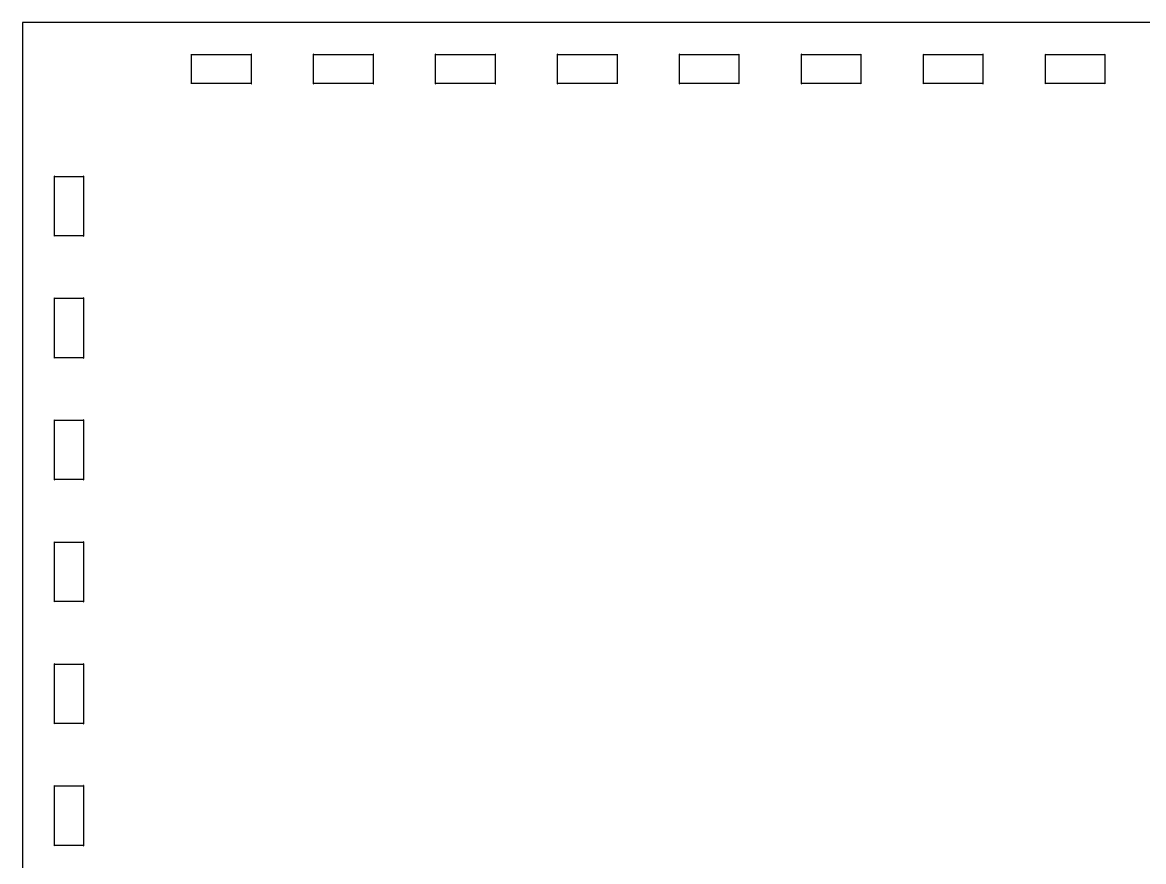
# Model space of a CAD drawing. Header units: millimetres. Extents: x 10 to 620, y 8 to 435.
# Drawn here: x 312.2 to 459.3, y 324.7 to 434.8 of the extents above; entities that cross this region are included whole.
import ezdxf

# ---------------------------------------------------------------- set-up
doc = ezdxf.new("R2010")
doc.units = ezdxf.units.MM

msp = doc.modelspace()

# ---------------------------------------------------------------- linework, layer by layer
at = {"color": 7, "linetype": 'Continuous'}
for p, q in [((312.23, 434.77), (312.2, 434.72)), ((312.23, 434.77), (312.2, 434.72)), ((312.2, 434.72), (312.2, 434.7)), ((312.2, 434.72), (312.2, 434.7)), ((312.2, 434.7), (312.2, 426.7)), ((312.2, 434.7), (312.2, 426.7)), ((312.28, 434.8), (312.23, 434.77)), ((312.28, 434.8), (312.23, 434.77)), ((312.3, 434.8), (312.28, 434.8)), ((312.3, 434.8), (312.28, 434.8)), ((320.3, 434.8), (312.3, 434.8)), ((320.3, 434.8), (312.3, 434.8)), ((612.3, 434.8), (320.3, 434.8)), ((612.3, 434.8), (320.3, 434.8)), ((334.38, 430.64), (334.36, 430.64)), ((334.36, 430.64), (334.36, 430.62)), ((334.38, 430.64), (334.36, 430.64)), ((334.36, 430.64), (334.36, 430.62)), ((334.36, 430.62), (334.39, 430.6)), ((334.36, 430.62), (334.39, 430.6)), ((334.4, 430.61), (334.38, 430.64)), ((334.4, 430.61), (334.38, 430.64)), ((334.39, 430.6), (334.4, 430.6)), ((334.39, 430.6), (334.4, 430.6)), ((334.4, 430.6), (334.4, 430.61)), ((334.4, 430.6), (334.4, 430.61)), ((334.4, 426.8), (334.4, 430.6)), ((334.4, 430.6), (338.3, 430.6)), ((334.4, 426.8), (334.4, 430.6)), ((334.4, 430.6), (338.3, 430.6)), ((338.3, 430.6), (342.2, 430.6)), ((338.3, 430.6), (342.2, 430.6)), ((342.21, 430.64), (342.2, 430.61)), ((342.21, 430.64), (342.2, 430.61)), ((342.2, 430.61), (342.2, 430.6)), ((342.2, 430.61), (342.2, 430.6)), ((342.2, 430.6), (342.21, 430.6)), ((342.2, 430.6), (342.2, 426.8)), ((342.2, 430.6), (342.2, 426.8)), ((342.2, 430.6), (342.21, 430.6)), ((342.24, 430.64), (342.21, 430.64)), ((342.24, 430.64), (342.21, 430.64)), ((342.21, 430.6), (342.24, 430.62)), ((342.21, 430.6), (342.24, 430.62)), ((342.24, 430.62), (342.24, 430.64)), ((342.24, 430.62), (342.24, 430.64)), ((350.39, 430.64), (350.36, 430.64)), ((350.36, 430.64), (350.36, 430.62)), ((350.39, 430.64), (350.36, 430.64)), ((350.36, 430.64), (350.36, 430.62)), ((350.36, 430.62), (350.39, 430.6)), ((350.36, 430.62), (350.39, 430.6)), ((350.4, 430.61), (350.39, 430.64)), ((350.4, 430.61), (350.39, 430.64)), ((350.39, 430.6), (350.4, 430.6)), ((350.39, 430.6), (350.4, 430.6)), ((350.4, 430.6), (350.4, 430.61)), ((350.4, 430.6), (350.4, 430.61)), ((350.4, 426.8), (350.4, 430.6)), ((350.4, 430.6), (354.3, 430.6)), ((350.4, 430.6), (354.3, 430.6)), ((350.4, 426.8), (350.4, 430.6)), ((354.3, 430.6), (358.2, 430.6)), ((354.3, 430.6), (358.2, 430.6)), ((358.21, 430.64), (358.2, 430.61)), ((358.21, 430.64), (358.2, 430.61)), ((358.2, 430.61), (358.2, 430.6)), ((358.2, 430.61), (358.2, 430.6)), ((358.2, 430.6), (358.21, 430.6)), ((358.2, 430.6), (358.2, 426.8)), ((358.2, 430.6), (358.2, 426.8)), ((358.2, 430.6), (358.21, 430.6)), ((358.24, 430.64), (358.21, 430.64)), ((358.24, 430.64), (358.21, 430.64)), ((358.21, 430.6), (358.24, 430.62)), ((358.21, 430.6), (358.24, 430.62)), ((358.24, 430.62), (358.24, 430.64)), ((358.24, 430.62), (358.24, 430.64)), ((366.38, 430.64), (366.36, 430.64)), ((366.36, 430.64), (366.36, 430.62)), ((366.38, 430.64), (366.36, 430.64)), ((366.36, 430.64), (366.36, 430.62)), ((366.36, 430.62), (366.39, 430.6)), ((366.36, 430.62), (366.39, 430.6)), ((366.4, 430.61), (366.38, 430.64)), ((366.4, 430.61), (366.38, 430.64)), ((366.39, 430.6), (366.4, 430.6)), ((366.39, 430.6), (366.4, 430.6)), ((366.4, 430.6), (366.4, 430.61)), ((366.4, 430.6), (366.4, 430.61)), ((366.4, 426.8), (366.4, 430.6)), ((366.4, 430.6), (370.3, 430.6)), ((366.4, 430.6), (370.3, 430.6)), ((366.4, 426.8), (366.4, 430.6)), ((370.3, 430.6), (374.2, 430.6)), ((370.3, 430.6), (374.2, 430.6)), ((374.21, 430.64), (374.2, 430.61)), ((374.21, 430.64), (374.2, 430.61)), ((374.2, 430.61), (374.2, 430.6)), ((374.2, 430.61), (374.2, 430.6)), ((374.2, 430.6), (374.21, 430.6)), ((374.2, 430.6), (374.2, 426.8)), ((374.2, 430.6), (374.2, 426.8)), ((374.2, 430.6), (374.21, 430.6)), ((374.24, 430.64), (374.21, 430.64)), ((374.24, 430.64), (374.21, 430.64)), ((374.21, 430.6), (374.24, 430.62)), ((374.21, 430.6), (374.24, 430.62)), ((374.24, 430.62), (374.24, 430.64)), ((374.24, 430.62), (374.24, 430.64)), ((382.39, 430.64), (382.36, 430.64)), ((382.36, 430.64), (382.36, 430.62)), ((382.39, 430.64), (382.36, 430.64)), ((382.36, 430.64), (382.36, 430.62)), ((382.36, 430.62), (382.39, 430.6)), ((382.36, 430.62), (382.39, 430.6)), ((382.4, 430.61), (382.39, 430.64)), ((382.4, 430.61), (382.39, 430.64)), ((382.39, 430.6), (382.4, 430.6)), ((382.39, 430.6), (382.4, 430.6)), ((382.4, 430.6), (382.4, 430.61)), ((382.4, 430.6), (382.4, 430.61)), ((382.4, 426.8), (382.4, 430.6)), ((382.4, 430.6), (386.3, 430.6)), ((382.4, 430.6), (386.3, 430.6)), ((382.4, 426.8), (382.4, 430.6)), ((386.3, 430.6), (390.2, 430.6)), ((386.3, 430.6), (390.2, 430.6)), ((390.21, 430.64), (390.2, 430.61)), ((390.21, 430.64), (390.2, 430.61)), ((390.2, 430.61), (390.2, 430.6)), ((390.2, 430.61), (390.2, 430.6)), ((390.2, 430.6), (390.21, 430.6)), ((390.2, 430.6), (390.2, 426.8)), ((390.2, 430.6), (390.2, 426.8)), ((390.2, 430.6), (390.21, 430.6)), ((390.24, 430.64), (390.21, 430.64)), ((390.24, 430.64), (390.21, 430.64)), ((390.21, 430.6), (390.24, 430.62)), ((390.21, 430.6), (390.24, 430.62)), ((390.24, 430.62), (390.24, 430.64)), ((390.24, 430.62), (390.24, 430.64)), ((398.38, 430.64), (398.36, 430.64)), ((398.36, 430.64), (398.36, 430.62)), ((398.38, 430.64), (398.36, 430.64)), ((398.36, 430.64), (398.36, 430.62)), ((398.36, 430.62), (398.39, 430.6)), ((398.36, 430.62), (398.39, 430.6)), ((398.4, 430.61), (398.38, 430.64)), ((398.4, 430.61), (398.38, 430.64)), ((398.39, 430.6), (398.4, 430.6)), ((398.39, 430.6), (398.4, 430.6)), ((398.4, 430.6), (398.4, 430.61)), ((398.4, 430.6), (398.4, 430.61)), ((398.4, 426.8), (398.4, 430.6)), ((398.4, 430.6), (402.3, 430.6)), ((398.4, 430.6), (402.3, 430.6)), ((398.4, 426.8), (398.4, 430.6)), ((402.3, 430.6), (406.2, 430.6)), ((402.3, 430.6), (406.2, 430.6)), ((406.21, 430.64), (406.2, 430.61)), ((406.21, 430.64), (406.2, 430.61)), ((406.2, 430.61), (406.2, 430.6)), ((406.2, 430.61), (406.2, 430.6)), ((406.2, 430.6), (406.21, 430.6)), ((406.2, 430.6), (406.2, 426.8)), ((406.2, 430.6), (406.2, 426.8)), ((406.2, 430.6), (406.21, 430.6)), ((406.24, 430.64), (406.21, 430.64)), ((406.24, 430.64), (406.21, 430.64)), ((406.21, 430.6), (406.24, 430.62)), ((406.21, 430.6), (406.24, 430.62)), ((406.24, 430.62), (406.24, 430.64)), ((406.24, 430.62), (406.24, 430.64)), ((414.38, 430.64), (414.36, 430.64)), ((414.36, 430.64), (414.36, 430.62)), ((414.38, 430.64), (414.36, 430.64)), ((414.36, 430.64), (414.36, 430.62)), ((414.36, 430.62), (414.39, 430.6)), ((414.36, 430.62), (414.39, 430.6)), ((414.4, 430.61), (414.38, 430.64)), ((414.4, 430.61), (414.38, 430.64)), ((414.39, 430.6), (414.4, 430.6)), ((414.39, 430.6), (414.4, 430.6)), ((414.4, 430.6), (414.4, 430.61)), ((414.4, 430.6), (414.4, 430.61)), ((414.4, 426.8), (414.4, 430.6)), ((414.4, 430.6), (418.3, 430.6)), ((414.4, 426.8), (414.4, 430.6)), ((414.4, 430.6), (418.3, 430.6)), ((418.3, 430.6), (422.2, 430.6)), ((418.3, 430.6), (422.2, 430.6)), ((422.21, 430.64), (422.2, 430.61)), ((422.21, 430.64), (422.2, 430.61)), ((422.2, 430.61), (422.2, 430.6)), ((422.2, 430.61), (422.2, 430.6)), ((422.2, 430.6), (422.21, 430.6)), ((422.2, 430.6), (422.2, 426.8)), ((422.2, 430.6), (422.2, 426.8)), ((422.2, 430.6), (422.21, 430.6)), ((422.24, 430.64), (422.21, 430.64)), ((422.24, 430.64), (422.21, 430.64)), ((422.21, 430.6), (422.24, 430.62)), ((422.21, 430.6), (422.24, 430.62)), ((422.24, 430.62), (422.24, 430.64)), ((422.24, 430.62), (422.24, 430.64)), ((430.38, 430.64), (430.36, 430.64)), ((430.36, 430.64), (430.36, 430.62)), ((430.38, 430.64), (430.36, 430.64)), ((430.36, 430.64), (430.36, 430.62)), ((430.36, 430.62), (430.39, 430.6)), ((430.36, 430.62), (430.39, 430.6)), ((430.4, 430.61), (430.38, 430.64)), ((430.4, 430.61), (430.38, 430.64)), ((430.39, 430.6), (430.4, 430.6)), ((430.39, 430.6), (430.4, 430.6)), ((430.4, 430.6), (430.4, 430.61)), ((430.4, 430.6), (430.4, 430.61)), ((430.4, 426.8), (430.4, 430.6)), ((430.4, 430.6), (434.3, 430.6)), ((430.4, 430.6), (434.3, 430.6)), ((430.4, 426.8), (430.4, 430.6)), ((434.3, 430.6), (438.2, 430.6)), ((434.3, 430.6), (438.2, 430.6)), ((438.21, 430.64), (438.2, 430.61)), ((438.21, 430.64), (438.2, 430.61)), ((438.2, 430.61), (438.2, 430.6)), ((438.2, 430.61), (438.2, 430.6)), ((438.2, 430.6), (438.21, 430.6)), ((438.2, 430.6), (438.2, 426.8)), ((438.2, 430.6), (438.2, 426.8)), ((438.2, 430.6), (438.21, 430.6)), ((438.24, 430.64), (438.21, 430.64)), ((438.24, 430.64), (438.21, 430.64)), ((438.21, 430.6), (438.24, 430.62)), ((438.21, 430.6), (438.24, 430.62)), ((438.24, 430.62), (438.24, 430.64)), ((438.24, 430.62), (438.24, 430.64)), ((446.38, 430.64), (446.36, 430.64)), ((446.36, 430.64), (446.36, 430.62)), ((446.38, 430.64), (446.36, 430.64)), ((446.36, 430.64), (446.36, 430.62)), ((446.36, 430.62), (446.39, 430.6)), ((446.36, 430.62), (446.39, 430.6)), ((446.4, 430.61), (446.38, 430.64)), ((446.4, 430.61), (446.38, 430.64)), ((446.39, 430.6), (446.4, 430.6)), ((446.39, 430.6), (446.4, 430.6)), ((446.4, 430.6), (446.4, 430.61)), ((446.4, 430.6), (446.4, 430.61)), ((446.4, 426.8), (446.4, 430.6)), ((446.4, 430.6), (450.3, 430.6)), ((446.4, 426.8), (446.4, 430.6)), ((446.4, 430.6), (450.3, 430.6)), ((450.3, 430.6), (454.2, 430.6)), ((450.3, 430.6), (454.2, 430.6)), ((454.22, 430.64), (454.2, 430.61)), ((454.22, 430.64), (454.2, 430.61)), ((454.2, 430.61), (454.2, 430.6)), ((454.2, 430.61), (454.2, 430.6)), ((454.2, 430.6), (454.21, 430.6)), ((454.2, 430.6), (454.2, 426.8)), ((454.2, 430.6), (454.2, 426.8)), ((454.2, 430.6), (454.21, 430.6)), ((454.21, 430.6), (454.24, 430.62)), ((454.21, 430.6), (454.24, 430.62)), ((454.24, 430.64), (454.22, 430.64)), ((454.24, 430.64), (454.22, 430.64)), ((454.24, 430.62), (454.24, 430.64)), ((454.24, 430.62), (454.24, 430.64)), ((312.2, 426.7), (312.2, 234.7)), ((312.2, 426.7), (312.2, 234.7)), ((334.39, 426.8), (334.36, 426.79)), ((334.39, 426.8), (334.36, 426.79)), ((334.36, 426.79), (334.36, 426.76)), ((334.36, 426.79), (334.36, 426.76)), ((334.36, 426.76), (334.38, 426.76)), ((334.36, 426.76), (334.38, 426.76)), ((334.38, 426.76), (334.4, 426.79)), ((334.38, 426.76), (334.4, 426.79)), ((334.4, 426.8), (334.39, 426.8)), ((334.4, 426.8), (334.39, 426.8)), ((342.2, 426.8), (334.4, 426.8)), ((334.4, 426.79), (334.4, 426.8)), ((342.2, 426.8), (334.4, 426.8)), ((334.4, 426.79), (334.4, 426.8)), ((342.2, 426.8), (342.2, 426.79)), ((342.21, 426.8), (342.2, 426.8)), ((342.2, 426.8), (342.2, 426.79)), ((342.21, 426.8), (342.2, 426.8)), ((342.2, 426.79), (342.21, 426.76)), ((342.2, 426.79), (342.21, 426.76)), ((342.24, 426.79), (342.21, 426.8)), ((342.24, 426.79), (342.21, 426.8)), ((342.21, 426.76), (342.24, 426.76)), ((342.21, 426.76), (342.24, 426.76)), ((342.24, 426.76), (342.24, 426.79)), ((342.24, 426.76), (342.24, 426.79)), ((350.39, 426.8), (350.36, 426.79)), ((350.39, 426.8), (350.36, 426.79)), ((350.36, 426.79), (350.36, 426.76)), ((350.36, 426.79), (350.36, 426.76)), ((350.36, 426.76), (350.39, 426.76)), ((350.36, 426.76), (350.39, 426.76)), ((350.4, 426.8), (350.39, 426.8)), ((350.4, 426.8), (350.39, 426.8)), ((350.39, 426.76), (350.4, 426.79)), ((350.39, 426.76), (350.4, 426.79)), ((358.2, 426.8), (350.4, 426.8)), ((350.4, 426.79), (350.4, 426.8)), ((358.2, 426.8), (350.4, 426.8)), ((350.4, 426.79), (350.4, 426.8)), ((358.2, 426.8), (358.2, 426.79)), ((358.21, 426.8), (358.2, 426.8)), ((358.2, 426.8), (358.2, 426.79)), ((358.21, 426.8), (358.2, 426.8)), ((358.2, 426.79), (358.21, 426.76)), ((358.2, 426.79), (358.21, 426.76)), ((358.24, 426.79), (358.21, 426.8)), ((358.24, 426.79), (358.21, 426.8)), ((358.21, 426.76), (358.24, 426.76)), ((358.21, 426.76), (358.24, 426.76)), ((358.24, 426.76), (358.24, 426.79)), ((358.24, 426.76), (358.24, 426.79)), ((366.39, 426.8), (366.36, 426.79)), ((366.39, 426.8), (366.36, 426.79)), ((366.36, 426.79), (366.36, 426.76)), ((366.36, 426.79), (366.36, 426.76)), ((366.36, 426.76), (366.38, 426.76)), ((366.36, 426.76), (366.38, 426.76)), ((366.38, 426.76), (366.4, 426.79)), ((366.38, 426.76), (366.4, 426.79)), ((366.4, 426.8), (366.39, 426.8)), ((366.4, 426.8), (366.39, 426.8)), ((374.2, 426.8), (366.4, 426.8)), ((366.4, 426.79), (366.4, 426.8)), ((374.2, 426.8), (366.4, 426.8)), ((366.4, 426.79), (366.4, 426.8)), ((374.2, 426.8), (374.2, 426.79)), ((374.21, 426.8), (374.2, 426.8)), ((374.2, 426.8), (374.2, 426.79)), ((374.21, 426.8), (374.2, 426.8)), ((374.2, 426.79), (374.21, 426.76)), ((374.2, 426.79), (374.21, 426.76)), ((374.24, 426.79), (374.21, 426.8)), ((374.24, 426.79), (374.21, 426.8)), ((374.21, 426.76), (374.24, 426.76)), ((374.21, 426.76), (374.24, 426.76)), ((374.24, 426.76), (374.24, 426.79)), ((374.24, 426.76), (374.24, 426.79)), ((382.39, 426.8), (382.36, 426.79)), ((382.39, 426.8), (382.36, 426.79)), ((382.36, 426.79), (382.36, 426.76)), ((382.36, 426.79), (382.36, 426.76)), ((382.36, 426.76), (382.39, 426.76)), ((382.36, 426.76), (382.39, 426.76)), ((382.4, 426.8), (382.39, 426.8)), ((382.4, 426.8), (382.39, 426.8)), ((382.39, 426.76), (382.4, 426.79)), ((382.39, 426.76), (382.4, 426.79)), ((390.2, 426.8), (382.4, 426.8)), ((382.4, 426.79), (382.4, 426.8)), ((390.2, 426.8), (382.4, 426.8)), ((382.4, 426.79), (382.4, 426.8)), ((390.2, 426.8), (390.2, 426.79)), ((390.21, 426.8), (390.2, 426.8)), ((390.2, 426.8), (390.2, 426.79)), ((390.21, 426.8), (390.2, 426.8)), ((390.2, 426.79), (390.21, 426.76)), ((390.2, 426.79), (390.21, 426.76)), ((390.24, 426.79), (390.21, 426.8)), ((390.24, 426.79), (390.21, 426.8)), ((390.21, 426.76), (390.24, 426.76)), ((390.21, 426.76), (390.24, 426.76)), ((390.24, 426.76), (390.24, 426.79)), ((390.24, 426.76), (390.24, 426.79)), ((398.39, 426.8), (398.36, 426.79)), ((398.39, 426.8), (398.36, 426.79)), ((398.36, 426.79), (398.36, 426.76)), ((398.36, 426.79), (398.36, 426.76)), ((398.36, 426.76), (398.38, 426.76)), ((398.36, 426.76), (398.38, 426.76)), ((398.38, 426.76), (398.4, 426.79)), ((398.38, 426.76), (398.4, 426.79)), ((398.4, 426.8), (398.39, 426.8)), ((398.4, 426.8), (398.39, 426.8)), ((406.2, 426.8), (398.4, 426.8)), ((398.4, 426.79), (398.4, 426.8)), ((406.2, 426.8), (398.4, 426.8)), ((398.4, 426.79), (398.4, 426.8)), ((406.2, 426.8), (406.2, 426.79)), ((406.21, 426.8), (406.2, 426.8)), ((406.2, 426.8), (406.2, 426.79)), ((406.21, 426.8), (406.2, 426.8)), ((406.2, 426.79), (406.21, 426.76)), ((406.2, 426.79), (406.21, 426.76)), ((406.24, 426.79), (406.21, 426.8)), ((406.24, 426.79), (406.21, 426.8)), ((406.21, 426.76), (406.24, 426.76)), ((406.21, 426.76), (406.24, 426.76)), ((406.24, 426.76), (406.24, 426.79)), ((406.24, 426.76), (406.24, 426.79)), ((414.39, 426.8), (414.36, 426.79)), ((414.39, 426.8), (414.36, 426.79)), ((414.36, 426.79), (414.36, 426.76)), ((414.36, 426.79), (414.36, 426.76)), ((414.36, 426.76), (414.38, 426.76)), ((414.36, 426.76), (414.38, 426.76)), ((414.38, 426.76), (414.4, 426.79)), ((414.38, 426.76), (414.4, 426.79)), ((414.4, 426.8), (414.39, 426.8)), ((414.4, 426.8), (414.39, 426.8)), ((422.2, 426.8), (414.4, 426.8)), ((414.4, 426.79), (414.4, 426.8)), ((422.2, 426.8), (414.4, 426.8)), ((414.4, 426.79), (414.4, 426.8)), ((422.2, 426.8), (422.2, 426.79)), ((422.21, 426.8), (422.2, 426.8)), ((422.2, 426.8), (422.2, 426.79)), ((422.21, 426.8), (422.2, 426.8)), ((422.2, 426.79), (422.21, 426.76)), ((422.2, 426.79), (422.21, 426.76)), ((422.24, 426.79), (422.21, 426.8)), ((422.24, 426.79), (422.21, 426.8)), ((422.21, 426.76), (422.24, 426.76)), ((422.21, 426.76), (422.24, 426.76)), ((422.24, 426.76), (422.24, 426.79)), ((422.24, 426.76), (422.24, 426.79)), ((430.39, 426.8), (430.36, 426.79)), ((430.39, 426.8), (430.36, 426.79)), ((430.36, 426.79), (430.36, 426.76)), ((430.36, 426.79), (430.36, 426.76)), ((430.36, 426.76), (430.38, 426.76)), ((430.36, 426.76), (430.38, 426.76)), ((430.38, 426.76), (430.4, 426.79)), ((430.38, 426.76), (430.4, 426.79)), ((430.4, 426.8), (430.39, 426.8)), ((430.4, 426.8), (430.39, 426.8)), ((438.2, 426.8), (430.4, 426.8)), ((430.4, 426.79), (430.4, 426.8)), ((438.2, 426.8), (430.4, 426.8)), ((430.4, 426.79), (430.4, 426.8)), ((438.2, 426.8), (438.2, 426.79)), ((438.21, 426.8), (438.2, 426.8)), ((438.2, 426.8), (438.2, 426.79)), ((438.21, 426.8), (438.2, 426.8)), ((438.2, 426.79), (438.21, 426.76)), ((438.2, 426.79), (438.21, 426.76)), ((438.24, 426.79), (438.21, 426.8)), ((438.24, 426.79), (438.21, 426.8)), ((438.21, 426.76), (438.24, 426.76)), ((438.21, 426.76), (438.24, 426.76)), ((438.24, 426.76), (438.24, 426.79)), ((438.24, 426.76), (438.24, 426.79)), ((446.39, 426.8), (446.36, 426.79)), ((446.39, 426.8), (446.36, 426.79)), ((446.36, 426.79), (446.36, 426.76)), ((446.36, 426.79), (446.36, 426.76)), ((446.36, 426.76), (446.38, 426.76)), ((446.36, 426.76), (446.38, 426.76)), ((446.38, 426.76), (446.4, 426.79)), ((446.38, 426.76), (446.4, 426.79)), ((446.4, 426.8), (446.39, 426.8)), ((446.4, 426.8), (446.39, 426.8)), ((454.2, 426.8), (446.4, 426.8)), ((446.4, 426.79), (446.4, 426.8)), ((454.2, 426.8), (446.4, 426.8)), ((446.4, 426.79), (446.4, 426.8)), ((454.2, 426.8), (454.2, 426.79)), ((454.21, 426.8), (454.2, 426.8)), ((454.2, 426.8), (454.2, 426.79)), ((454.21, 426.8), (454.2, 426.8)), ((454.2, 426.79), (454.22, 426.76)), ((454.2, 426.79), (454.22, 426.76)), ((454.24, 426.79), (454.21, 426.8)), ((454.24, 426.79), (454.21, 426.8)), ((454.22, 426.76), (454.24, 426.76)), ((454.22, 426.76), (454.24, 426.76)), ((454.24, 426.76), (454.24, 426.79)), ((454.24, 426.76), (454.24, 426.79)), ((316.38, 414.64), (316.36, 414.64)), ((316.36, 414.64), (316.36, 414.62)), ((316.38, 414.64), (316.36, 414.64)), ((316.36, 414.64), (316.36, 414.62)), ((316.36, 414.62), (316.39, 414.6)), ((316.36, 414.62), (316.39, 414.6)), ((316.4, 414.61), (316.38, 414.64)), ((316.4, 414.61), (316.38, 414.64)), ((316.39, 414.6), (316.4, 414.6)), ((316.39, 414.6), (316.4, 414.6)), ((316.4, 414.6), (316.4, 414.61)), ((316.4, 414.6), (316.4, 414.61)), ((316.4, 410.7), (316.4, 414.6)), ((316.4, 414.6), (320.2, 414.6)), ((316.4, 410.7), (316.4, 414.6)), ((316.4, 414.6), (320.2, 414.6)), ((320.21, 414.64), (320.2, 414.61)), ((320.21, 414.64), (320.2, 414.61)), ((320.2, 414.61), (320.2, 414.6)), ((320.2, 414.61), (320.2, 414.6)), ((320.2, 414.6), (320.21, 414.6)), ((320.2, 414.6), (320.2, 406.8)), ((320.2, 414.6), (320.2, 406.8)), ((320.2, 414.6), (320.21, 414.6)), ((320.24, 414.64), (320.21, 414.64)), ((320.24, 414.64), (320.21, 414.64)), ((320.21, 414.6), (320.24, 414.62)), ((320.21, 414.6), (320.24, 414.62)), ((320.24, 414.62), (320.24, 414.64)), ((320.24, 414.62), (320.24, 414.64)), ((316.4, 406.8), (316.4, 410.7)), ((316.4, 406.8), (316.4, 410.7)), ((316.39, 406.8), (316.36, 406.79)), ((316.39, 406.8), (316.36, 406.79)), ((316.36, 406.79), (316.36, 406.76)), ((316.36, 406.79), (316.36, 406.76)), ((316.36, 406.76), (316.38, 406.76)), ((316.36, 406.76), (316.38, 406.76)), ((316.38, 406.76), (316.4, 406.79)), ((316.38, 406.76), (316.4, 406.79)), ((316.4, 406.8), (316.39, 406.8)), ((316.4, 406.8), (316.39, 406.8)), ((320.2, 406.8), (316.4, 406.8)), ((316.4, 406.79), (316.4, 406.8)), ((320.2, 406.8), (316.4, 406.8)), ((316.4, 406.79), (316.4, 406.8)), ((320.2, 406.8), (320.2, 406.79)), ((320.21, 406.8), (320.2, 406.8)), ((320.2, 406.8), (320.2, 406.79)), ((320.21, 406.8), (320.2, 406.8)), ((320.2, 406.79), (320.21, 406.76)), ((320.2, 406.79), (320.21, 406.76)), ((320.24, 406.79), (320.21, 406.8)), ((320.24, 406.79), (320.21, 406.8)), ((320.21, 406.76), (320.24, 406.76)), ((320.21, 406.76), (320.24, 406.76)), ((320.24, 406.76), (320.24, 406.79)), ((320.24, 406.76), (320.24, 406.79)), ((316.38, 398.64), (316.36, 398.64)), ((316.36, 398.64), (316.36, 398.61)), ((316.38, 398.64), (316.36, 398.64)), ((316.36, 398.64), (316.36, 398.61)), ((316.36, 398.61), (316.39, 398.6)), ((316.36, 398.61), (316.39, 398.6)), ((316.4, 398.61), (316.38, 398.64)), ((316.4, 398.61), (316.38, 398.64)), ((316.39, 398.6), (316.4, 398.6)), ((316.39, 398.6), (316.4, 398.6)), ((316.4, 398.6), (316.4, 398.61)), ((316.4, 398.6), (316.4, 398.61)), ((316.4, 394.7), (316.4, 398.6)), ((316.4, 398.6), (320.2, 398.6)), ((316.4, 398.6), (320.2, 398.6)), ((316.4, 394.7), (316.4, 398.6)), ((320.21, 398.64), (320.2, 398.61)), ((320.21, 398.64), (320.2, 398.61)), ((320.2, 398.61), (320.2, 398.6)), ((320.2, 398.61), (320.2, 398.6)), ((320.2, 398.6), (320.21, 398.6)), ((320.2, 398.6), (320.2, 390.8)), ((320.2, 398.6), (320.2, 390.8)), ((320.2, 398.6), (320.21, 398.6)), ((320.24, 398.64), (320.21, 398.64)), ((320.24, 398.64), (320.21, 398.64)), ((320.21, 398.6), (320.24, 398.61)), ((320.21, 398.6), (320.24, 398.61)), ((320.24, 398.61), (320.24, 398.64)), ((320.24, 398.61), (320.24, 398.64)), ((316.4, 390.8), (316.4, 394.7)), ((316.4, 390.8), (316.4, 394.7)), ((316.39, 390.8), (316.36, 390.79)), ((316.39, 390.8), (316.36, 390.79)), ((316.36, 390.79), (316.36, 390.76)), ((316.36, 390.79), (316.36, 390.76)), ((316.36, 390.76), (316.38, 390.76)), ((316.36, 390.76), (316.38, 390.76)), ((316.38, 390.76), (316.4, 390.79)), ((316.38, 390.76), (316.4, 390.79)), ((316.4, 390.8), (316.39, 390.8)), ((316.4, 390.8), (316.39, 390.8)), ((320.2, 390.8), (316.4, 390.8)), ((316.4, 390.79), (316.4, 390.8)), ((320.2, 390.8), (316.4, 390.8)), ((316.4, 390.79), (316.4, 390.8)), ((320.2, 390.8), (320.2, 390.79)), ((320.21, 390.8), (320.2, 390.8)), ((320.2, 390.8), (320.2, 390.79)), ((320.21, 390.8), (320.2, 390.8)), ((320.2, 390.79), (320.21, 390.76)), ((320.2, 390.79), (320.21, 390.76)), ((320.24, 390.79), (320.21, 390.8)), ((320.24, 390.79), (320.21, 390.8)), ((320.21, 390.76), (320.24, 390.76)), ((320.21, 390.76), (320.24, 390.76)), ((320.24, 390.76), (320.24, 390.79)), ((320.24, 390.76), (320.24, 390.79)), ((316.38, 382.64), (316.36, 382.64)), ((316.36, 382.64), (316.36, 382.62)), ((316.38, 382.64), (316.36, 382.64)), ((316.36, 382.64), (316.36, 382.62)), ((316.36, 382.62), (316.39, 382.6)), ((316.36, 382.62), (316.39, 382.6)), ((316.4, 382.61), (316.38, 382.64)), ((316.4, 382.61), (316.38, 382.64)), ((316.39, 382.6), (316.4, 382.6)), ((316.39, 382.6), (316.4, 382.6)), ((316.4, 382.6), (316.4, 382.61)), ((316.4, 382.6), (316.4, 382.61)), ((316.4, 378.7), (316.4, 382.6)), ((316.4, 382.6), (320.2, 382.6)), ((316.4, 378.7), (316.4, 382.6)), ((316.4, 382.6), (320.2, 382.6)), ((320.21, 382.64), (320.2, 382.61)), ((320.21, 382.64), (320.2, 382.61)), ((320.2, 382.61), (320.2, 382.6)), ((320.2, 382.61), (320.2, 382.6)), ((320.2, 382.6), (320.21, 382.6)), ((320.2, 382.6), (320.2, 374.8)), ((320.2, 382.6), (320.2, 374.8)), ((320.2, 382.6), (320.21, 382.6)), ((320.24, 382.64), (320.21, 382.64)), ((320.24, 382.64), (320.21, 382.64)), ((320.21, 382.6), (320.24, 382.62)), ((320.21, 382.6), (320.24, 382.62)), ((320.24, 382.62), (320.24, 382.64)), ((320.24, 382.62), (320.24, 382.64)), ((316.4, 374.8), (316.4, 378.7)), ((316.4, 374.8), (316.4, 378.7)), ((316.39, 374.8), (316.36, 374.79)), ((316.39, 374.8), (316.36, 374.79)), ((316.36, 374.79), (316.36, 374.76)), ((316.36, 374.79), (316.36, 374.76)), ((316.36, 374.76), (316.38, 374.76)), ((316.36, 374.76), (316.38, 374.76)), ((316.38, 374.76), (316.4, 374.79)), ((316.38, 374.76), (316.4, 374.79)), ((316.4, 374.8), (316.39, 374.8)), ((316.4, 374.8), (316.39, 374.8)), ((320.2, 374.8), (316.4, 374.8)), ((316.4, 374.79), (316.4, 374.8)), ((320.2, 374.8), (316.4, 374.8)), ((316.4, 374.79), (316.4, 374.8)), ((320.2, 374.8), (320.2, 374.79)), ((320.21, 374.8), (320.2, 374.8)), ((320.2, 374.8), (320.2, 374.79)), ((320.21, 374.8), (320.2, 374.8)), ((320.2, 374.79), (320.21, 374.76)), ((320.2, 374.79), (320.21, 374.76)), ((320.24, 374.79), (320.21, 374.8)), ((320.24, 374.79), (320.21, 374.8)), ((320.21, 374.76), (320.24, 374.76)), ((320.21, 374.76), (320.24, 374.76)), ((320.24, 374.76), (320.24, 374.79)), ((320.24, 374.76), (320.24, 374.79)), ((316.38, 366.64), (316.36, 366.64)), ((316.36, 366.64), (316.36, 366.61)), ((316.38, 366.64), (316.36, 366.64)), ((316.36, 366.64), (316.36, 366.61)), ((316.36, 366.61), (316.39, 366.6)), ((316.36, 366.61), (316.39, 366.6)), ((316.4, 366.61), (316.38, 366.64)), ((316.4, 366.61), (316.38, 366.64)), ((316.39, 366.6), (316.4, 366.6)), ((316.39, 366.6), (316.4, 366.6)), ((316.4, 366.6), (316.4, 366.61)), ((316.4, 366.6), (316.4, 366.61)), ((316.4, 362.7), (316.4, 366.6)), ((316.4, 366.6), (320.2, 366.6)), ((316.4, 366.6), (320.2, 366.6)), ((316.4, 362.7), (316.4, 366.6)), ((320.21, 366.64), (320.2, 366.61)), ((320.21, 366.64), (320.2, 366.61)), ((320.2, 366.61), (320.2, 366.6)), ((320.2, 366.61), (320.2, 366.6)), ((320.2, 366.6), (320.21, 366.6)), ((320.2, 366.6), (320.2, 358.8)), ((320.2, 366.6), (320.2, 358.8)), ((320.2, 366.6), (320.21, 366.6)), ((320.24, 366.64), (320.21, 366.64)), ((320.24, 366.64), (320.21, 366.64)), ((320.21, 366.6), (320.24, 366.61)), ((320.21, 366.6), (320.24, 366.61)), ((320.24, 366.61), (320.24, 366.64)), ((320.24, 366.61), (320.24, 366.64)), ((316.4, 358.8), (316.4, 362.7)), ((316.4, 358.8), (316.4, 362.7)), ((316.39, 358.8), (316.36, 358.79)), ((316.39, 358.8), (316.36, 358.79)), ((316.36, 358.79), (316.36, 358.76)), ((316.36, 358.79), (316.36, 358.76)), ((316.36, 358.76), (316.38, 358.76)), ((316.36, 358.76), (316.38, 358.76)), ((316.38, 358.76), (316.4, 358.79)), ((316.38, 358.76), (316.4, 358.79)), ((316.4, 358.8), (316.39, 358.8)), ((316.4, 358.8), (316.39, 358.8)), ((320.2, 358.8), (316.4, 358.8)), ((316.4, 358.79), (316.4, 358.8)), ((320.2, 358.8), (316.4, 358.8)), ((316.4, 358.79), (316.4, 358.8)), ((320.2, 358.8), (320.2, 358.79)), ((320.21, 358.8), (320.2, 358.8)), ((320.2, 358.8), (320.2, 358.79)), ((320.21, 358.8), (320.2, 358.8)), ((320.2, 358.79), (320.21, 358.76)), ((320.2, 358.79), (320.21, 358.76)), ((320.24, 358.79), (320.21, 358.8)), ((320.24, 358.79), (320.21, 358.8)), ((320.21, 358.76), (320.24, 358.76)), ((320.21, 358.76), (320.24, 358.76)), ((320.24, 358.76), (320.24, 358.79)), ((320.24, 358.76), (320.24, 358.79)), ((316.38, 350.64), (316.36, 350.64)), ((316.36, 350.64), (316.36, 350.62)), ((316.38, 350.64), (316.36, 350.64)), ((316.36, 350.64), (316.36, 350.62)), ((316.36, 350.62), (316.39, 350.6)), ((316.36, 350.62), (316.39, 350.6)), ((316.4, 350.61), (316.38, 350.64)), ((316.4, 350.61), (316.38, 350.64)), ((316.39, 350.6), (316.4, 350.6)), ((316.39, 350.6), (316.4, 350.6)), ((316.4, 350.6), (316.4, 350.61)), ((316.4, 350.6), (316.4, 350.61)), ((316.4, 346.7), (316.4, 350.6)), ((316.4, 350.6), (320.2, 350.6)), ((316.4, 346.7), (316.4, 350.6)), ((316.4, 350.6), (320.2, 350.6)), ((320.21, 350.64), (320.2, 350.61)), ((320.21, 350.64), (320.2, 350.61)), ((320.2, 350.61), (320.2, 350.6)), ((320.2, 350.61), (320.2, 350.6)), ((320.2, 350.6), (320.21, 350.6)), ((320.2, 350.6), (320.2, 342.8)), ((320.2, 350.6), (320.2, 342.8)), ((320.2, 350.6), (320.21, 350.6)), ((320.24, 350.64), (320.21, 350.64)), ((320.24, 350.64), (320.21, 350.64)), ((320.21, 350.6), (320.24, 350.62)), ((320.21, 350.6), (320.24, 350.62)), ((320.24, 350.62), (320.24, 350.64)), ((320.24, 350.62), (320.24, 350.64)), ((316.4, 342.8), (316.4, 346.7)), ((316.4, 342.8), (316.4, 346.7)), ((316.39, 342.8), (316.36, 342.79)), ((316.39, 342.8), (316.36, 342.79)), ((316.36, 342.79), (316.36, 342.76)), ((316.36, 342.79), (316.36, 342.76)), ((316.36, 342.76), (316.38, 342.76)), ((316.36, 342.76), (316.38, 342.76)), ((316.38, 342.76), (316.4, 342.79)), ((316.38, 342.76), (316.4, 342.79)), ((316.4, 342.8), (316.39, 342.8)), ((316.4, 342.8), (316.39, 342.8)), ((320.2, 342.8), (316.4, 342.8)), ((316.4, 342.79), (316.4, 342.8)), ((320.2, 342.8), (316.4, 342.8)), ((316.4, 342.79), (316.4, 342.8)), ((320.2, 342.8), (320.2, 342.79)), ((320.21, 342.8), (320.2, 342.8)), ((320.2, 342.8), (320.2, 342.79)), ((320.21, 342.8), (320.2, 342.8)), ((320.2, 342.79), (320.21, 342.76)), ((320.2, 342.79), (320.21, 342.76)), ((320.24, 342.79), (320.21, 342.8)), ((320.24, 342.79), (320.21, 342.8)), ((320.21, 342.76), (320.24, 342.76)), ((320.21, 342.76), (320.24, 342.76)), ((320.24, 342.76), (320.24, 342.79)), ((320.24, 342.76), (320.24, 342.79)), ((316.38, 334.64), (316.36, 334.64)), ((316.36, 334.64), (316.36, 334.62)), ((316.38, 334.64), (316.36, 334.64)), ((316.36, 334.64), (316.36, 334.62)), ((316.36, 334.62), (316.39, 334.6)), ((316.36, 334.62), (316.39, 334.6)), ((316.4, 334.61), (316.38, 334.64)), ((316.4, 334.61), (316.38, 334.64)), ((316.39, 334.6), (316.4, 334.6)), ((316.39, 334.6), (316.4, 334.6)), ((316.4, 334.6), (316.4, 334.61)), ((316.4, 334.6), (316.4, 334.61)), ((316.4, 330.7), (316.4, 334.6)), ((316.4, 334.6), (320.2, 334.6)), ((316.4, 330.7), (316.4, 334.6)), ((316.4, 334.6), (320.2, 334.6)), ((320.21, 334.64), (320.2, 334.61)), ((320.21, 334.64), (320.2, 334.61)), ((320.2, 334.61), (320.2, 334.6)), ((320.2, 334.61), (320.2, 334.6)), ((320.2, 334.6), (320.21, 334.6)), ((320.2, 334.6), (320.2, 326.8)), ((320.2, 334.6), (320.2, 326.8)), ((320.2, 334.6), (320.21, 334.6)), ((320.24, 334.64), (320.21, 334.64)), ((320.24, 334.64), (320.21, 334.64)), ((320.21, 334.6), (320.24, 334.62)), ((320.21, 334.6), (320.24, 334.62)), ((320.24, 334.62), (320.24, 334.64)), ((320.24, 334.62), (320.24, 334.64)), ((316.4, 326.8), (316.4, 330.7)), ((316.4, 326.8), (316.4, 330.7)), ((316.39, 326.8), (316.36, 326.79)), ((316.39, 326.8), (316.36, 326.79)), ((316.36, 326.79), (316.36, 326.76)), ((316.36, 326.79), (316.36, 326.76)), ((316.36, 326.76), (316.38, 326.76)), ((316.36, 326.76), (316.38, 326.76)), ((316.38, 326.76), (316.4, 326.79)), ((316.38, 326.76), (316.4, 326.79)), ((316.4, 326.8), (316.39, 326.8)), ((316.4, 326.8), (316.39, 326.8)), ((320.2, 326.8), (316.4, 326.8)), ((316.4, 326.79), (316.4, 326.8)), ((320.2, 326.8), (316.4, 326.8)), ((316.4, 326.79), (316.4, 326.8)), ((320.2, 326.8), (320.2, 326.79)), ((320.21, 326.8), (320.2, 326.8)), ((320.2, 326.8), (320.2, 326.79)), ((320.21, 326.8), (320.2, 326.8)), ((320.2, 326.79), (320.21, 326.76)), ((320.2, 326.79), (320.21, 326.76)), ((320.24, 326.79), (320.21, 326.8)), ((320.24, 326.79), (320.21, 326.8)), ((320.21, 326.76), (320.24, 326.76)), ((320.21, 326.76), (320.24, 326.76)), ((320.24, 326.76), (320.24, 326.79)), ((320.24, 326.76), (320.24, 326.79))]:
    msp.add_line(p, q, dxfattribs=at)

doc.saveas('drawing.dxf')
